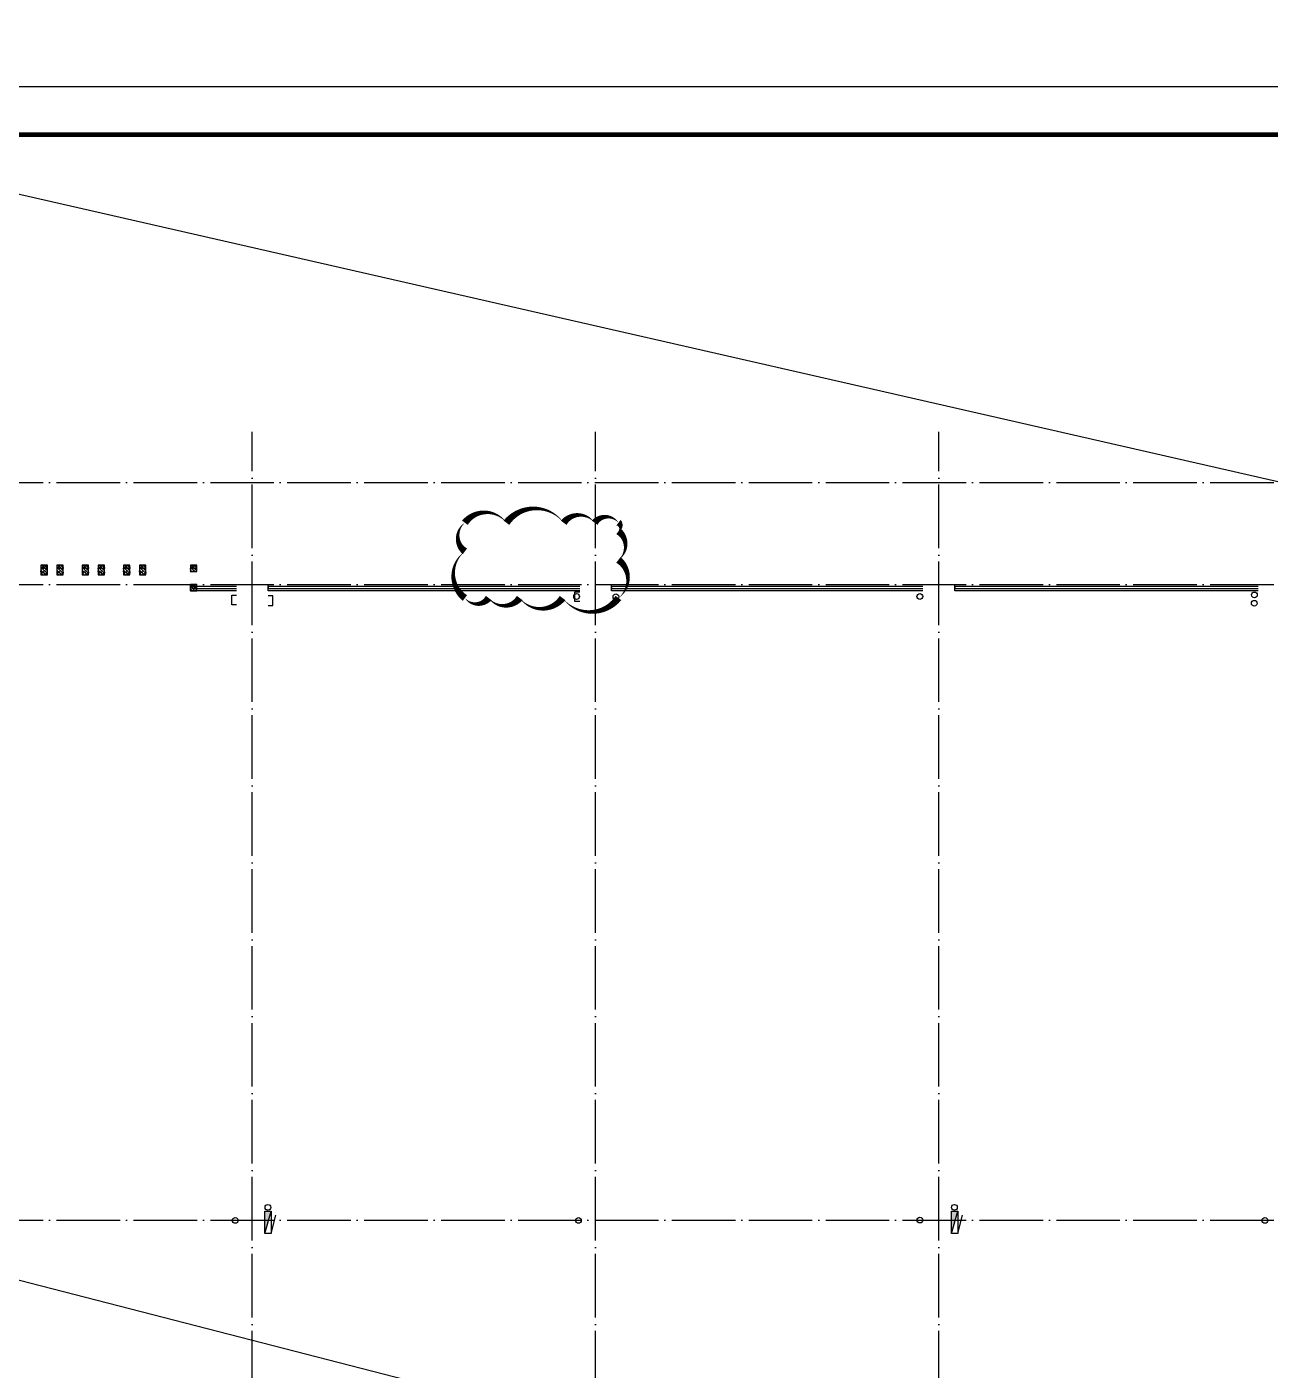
# Model space of a CAD drawing. Extents: x 6843040 to 15500510, y -6507076 to -4940511.
# Drawn here: x 8888130 to 8927249, y -5515223 to -5472962 of the extents above; entities that cross this region are included whole.
import ezdxf

# ---------------------------------------------------------------- set-up
doc = ezdxf.new("R2010")
doc.units = 0
doc.header["$LTSCALE"] = 1000
doc.header["$MEASUREMENT"] = 0
doc.linetypes.add('DOTE', pattern=[2.42, 2, -0.2, 0.02, -0.2])
for name, color, linetype in [('COLUMN', 10, 'Continuous'), ('DOTE', 8, 'DOTE'), ('E_LINE_4', 5, 'Continuous'), ('EQUIP_消火栓', 7, 'Continuous'), ('FLOOR', 9, 'Continuous'), ('plan-1', 40, 'Continuous'), ('PUB_HATCH', 8, 'Continuous'), ('PUB_TITLE', 4, 'Continuous'), ('RAIL', 163, 'Continuous'), ('S_SURFACE', 6, 'Continuous'), ('VPIPE-消防', 1, 'Continuous'), ('VPIPE-雨水', 4, 'Continuous')]:
    doc.layers.add(name, color=color, linetype=linetype)
doc.layers.add('DIM_MODI', color=6, linetype='Continuous', plot=False)

# ---------------------------------------------------------------- blocks, each defined once
blk = doc.blocks.new('6层构造柱0911')
at = {"layer": 'PUB_HATCH'}
h = blk.add_hatch(dxfattribs=at)
h.set_pattern_fill('钢筋混凝土', color=256, scale=25, angle=90, style=0)
h.set_pattern_definition([(134.999998, (-1427425.307, 602044.78), (-44.194175, -44.194172), []), (140, (-1427425.3, 602044.78), (15.68804, 179.315045), [18.75, -206.25]), (85, (-1427425.3, 602044.78), (-188.048035, -34.68783), [15, -165]), (190.4514, (-1427424, 602059.73), (-172.35988, 144.62735), [15.93505, -175.28553]), (136.1842, (-1427475.3, 602044.78), (41.37976, 266.81026), [28.125, -309.375]), (186.6356, (-1427471.86, 602067.02), (-243.52946, 233.66568), [23.90257, -262.92825]), (81.1842, (-1427475.3, 602044.78), (-243.52964, 233.6655), [22.5, -247.5]), (111, (-1427462.8, 602069.78), (100.65473, 149.22676), [18.75, -206.25]), (56, (-1427462.8, 602069.78), (-181.28751, 60.82884), [15, -165]), (161.4514, (-1427454.42, 602082.22), (-80.63262, 210.05566), [15.93505, -175.28553]), (127.499998, (-1427425.307, 602044.78), (-83.223463, 3.039967), [0, -163, 0, -167.5, 0, -165.625]), (97.499998, (-1427425.31, 602044.78), (-98.602926, 65.767388), [0, -95.5, 0, -159.25, 0, -63.125]), (57.499998, (-1427425.31, 601989.03), (5.638722, 133.455609), [0, -62.5, 0, -195, 0, -258.75]), (47.499998, (-1427425.31, 601964.03), (-25.02624, 145.796543), [0, -81.25, 0, -129.5, 0, -183.75])])
edge = h.paths.add_edge_path()
edge.add_line((-1121009, 869426), (-1121209, 869426))
edge.add_line((-1121009, 869426), (-1121009, 869726))
edge.add_line((-1121009, 869726), (-1121209, 869726))
edge.add_line((-1121209, 869726), (-1121209, 869426))
h = blk.add_hatch(dxfattribs=at)
h.set_pattern_fill('钢筋混凝土', color=256, scale=25, angle=90, style=0)
h.set_pattern_definition([(134.999998, (-1426925.307, 602044.78), (-44.194175, -44.194172), []), (140, (-1426925.3, 602044.78), (15.68804, 179.315045), [18.75, -206.25]), (85, (-1426925.3, 602044.78), (-188.048035, -34.68783), [15, -165]), (190.4514, (-1426924, 602059.73), (-172.35988, 144.62735), [15.93505, -175.28553]), (136.1842, (-1426975.3, 602044.78), (41.37976, 266.81026), [28.125, -309.375]), (186.6356, (-1426971.86, 602067.02), (-243.52946, 233.66568), [23.90257, -262.92825]), (81.1842, (-1426975.3, 602044.78), (-243.52964, 233.6655), [22.5, -247.5]), (111, (-1426962.8, 602069.78), (100.65473, 149.22676), [18.75, -206.25]), (56, (-1426962.8, 602069.78), (-181.28751, 60.82884), [15, -165]), (161.4514, (-1426954.42, 602082.22), (-80.63262, 210.05566), [15.93505, -175.28553]), (127.499998, (-1426925.307, 602044.78), (-83.223463, 3.039967), [0, -163, 0, -167.5, 0, -165.625]), (97.499998, (-1426925.31, 602044.78), (-98.602926, 65.767388), [0, -95.5, 0, -159.25, 0, -63.125]), (57.499998, (-1426925.31, 601989.03), (5.638722, 133.455609), [0, -62.5, 0, -195, 0, -258.75]), (47.499998, (-1426925.31, 601964.03), (-25.02624, 145.796543), [0, -81.25, 0, -129.5, 0, -183.75])])
edge = h.paths.add_edge_path()
edge.add_line((-1120509, 869426), (-1120709, 869426))
edge.add_line((-1120509, 869426), (-1120509, 869726))
edge.add_line((-1120509, 869726), (-1120709, 869726))
edge.add_line((-1120709, 869726), (-1120709, 869426))
h = blk.add_hatch(dxfattribs=at)
h.set_pattern_fill('钢筋混凝土', color=256, scale=25, angle=90, style=0)
h.set_pattern_definition([(134.999998, (-1426125.305, 602044.783), (-44.194175, -44.194172), []), (140, (-1426125.3, 602044.78), (15.68804, 179.315045), [18.75, -206.25]), (85, (-1426125.3, 602044.78), (-188.048035, -34.68783), [15, -165]), (190.4514, (-1426124, 602059.73), (-172.35988, 144.62735), [15.93505, -175.28553]), (136.1842, (-1426175.3, 602044.78), (41.37976, 266.81026), [28.125, -309.375]), (186.6356, (-1426171.86, 602067.02), (-243.52946, 233.66568), [23.90257, -262.92825]), (81.1842, (-1426175.3, 602044.78), (-243.52964, 233.6655), [22.5, -247.5]), (111, (-1426162.8, 602069.78), (100.65473, 149.22676), [18.75, -206.25]), (56, (-1426162.8, 602069.78), (-181.28751, 60.82884), [15, -165]), (161.4514, (-1426154.42, 602082.22), (-80.63262, 210.05566), [15.93505, -175.28553]), (127.499998, (-1426125.305, 602044.78), (-83.223463, 3.039967), [0, -163, 0, -167.5, 0, -165.625]), (97.499998, (-1426125.305, 602044.78), (-98.602926, 65.767388), [0, -95.5, 0, -159.25, 0, -63.125]), (57.499998, (-1426125.305, 601989.03), (5.638722, 133.455609), [0, -62.5, 0, -195, 0, -258.75]), (47.499998, (-1426125.3, 601964.03), (-25.02624, 145.796543), [0, -81.25, 0, -129.5, 0, -183.75])])
edge = h.paths.add_edge_path()
edge.add_line((-1119709, 869426), (-1119909, 869426))
edge.add_line((-1119709, 869426), (-1119709, 869726))
edge.add_line((-1119709, 869726), (-1119909, 869726))
edge.add_line((-1119909, 869726), (-1119909, 869426))
h = blk.add_hatch(dxfattribs=at)
h.set_pattern_fill('钢筋混凝土', color=256, scale=25, angle=90, style=0)
h.set_pattern_definition([(134.999998, (-1425625.305, 602044.783), (-44.194175, -44.194172), []), (140, (-1425625.3, 602044.78), (15.68804, 179.315045), [18.75, -206.25]), (85, (-1425625.3, 602044.78), (-188.048035, -34.68783), [15, -165]), (190.4514, (-1425624, 602059.73), (-172.35988, 144.62735), [15.93505, -175.28553]), (136.1842, (-1425675.3, 602044.78), (41.37976, 266.81026), [28.125, -309.375]), (186.6356, (-1425671.86, 602067.02), (-243.52946, 233.66568), [23.90257, -262.92825]), (81.1842, (-1425675.3, 602044.78), (-243.52964, 233.6655), [22.5, -247.5]), (111, (-1425662.8, 602069.78), (100.65473, 149.22676), [18.75, -206.25]), (56, (-1425662.8, 602069.78), (-181.28751, 60.82884), [15, -165]), (161.4514, (-1425654.42, 602082.22), (-80.63262, 210.05566), [15.93505, -175.28553]), (127.499998, (-1425625.305, 602044.78), (-83.223463, 3.039967), [0, -163, 0, -167.5, 0, -165.625]), (97.499998, (-1425625.305, 602044.78), (-98.602926, 65.767388), [0, -95.5, 0, -159.25, 0, -63.125]), (57.499998, (-1425625.305, 601989.03), (5.638722, 133.455609), [0, -62.5, 0, -195, 0, -258.75]), (47.499998, (-1425625.3, 601964.03), (-25.02624, 145.796543), [0, -81.25, 0, -129.5, 0, -183.75])])
edge = h.paths.add_edge_path()
edge.add_line((-1119209, 869426), (-1119409, 869426))
edge.add_line((-1119209, 869426), (-1119209, 869726))
edge.add_line((-1119209, 869726), (-1119409, 869726))
edge.add_line((-1119409, 869726), (-1119409, 869426))
h = blk.add_hatch(dxfattribs=at)
h.set_pattern_fill('钢筋混凝土', color=256, scale=25, angle=90, style=0)
h.set_pattern_definition([(134.999998, (-1424825.305, 602044.783), (-44.194175, -44.194172), []), (140, (-1424825.3, 602044.78), (15.68804, 179.315045), [18.75, -206.25]), (85, (-1424825.3, 602044.78), (-188.048035, -34.68783), [15, -165]), (190.4514, (-1424824, 602059.73), (-172.35988, 144.62735), [15.93505, -175.28553]), (136.1842, (-1424875.3, 602044.78), (41.37976, 266.81026), [28.125, -309.375]), (186.6356, (-1424871.86, 602067.02), (-243.52946, 233.66568), [23.90257, -262.92825]), (81.1842, (-1424875.3, 602044.78), (-243.52964, 233.6655), [22.5, -247.5]), (111, (-1424862.8, 602069.78), (100.65473, 149.22676), [18.75, -206.25]), (56, (-1424862.8, 602069.78), (-181.28751, 60.82884), [15, -165]), (161.4514, (-1424854.42, 602082.22), (-80.63262, 210.05566), [15.93505, -175.28553]), (127.499998, (-1424825.305, 602044.78), (-83.223463, 3.039967), [0, -163, 0, -167.5, 0, -165.625]), (97.499998, (-1424825.305, 602044.78), (-98.602926, 65.767388), [0, -95.5, 0, -159.25, 0, -63.125]), (57.499998, (-1424825.305, 601989.03), (5.638722, 133.455609), [0, -62.5, 0, -195, 0, -258.75]), (47.499998, (-1424825.3, 601964.03), (-25.02624, 145.796543), [0, -81.25, 0, -129.5, 0, -183.75])])
edge = h.paths.add_edge_path()
edge.add_line((-1118409, 869426), (-1118609, 869426))
edge.add_line((-1118409, 869426), (-1118409, 869726))
edge.add_line((-1118409, 869726), (-1118609, 869726))
edge.add_line((-1118609, 869726), (-1118609, 869426))
h = blk.add_hatch(dxfattribs=at)
h.set_pattern_fill('钢筋混凝土', color=256, scale=25, angle=90, style=0)
h.set_pattern_definition([(134.999998, (-1424325.305, 602044.783), (-44.194175, -44.194172), []), (140, (-1424325.3, 602044.78), (15.68804, 179.315045), [18.75, -206.25]), (85, (-1424325.3, 602044.78), (-188.048035, -34.68783), [15, -165]), (190.4514, (-1424324, 602059.73), (-172.35988, 144.62735), [15.93505, -175.28553]), (136.1842, (-1424375.3, 602044.78), (41.37976, 266.81026), [28.125, -309.375]), (186.6356, (-1424371.86, 602067.02), (-243.52946, 233.66568), [23.90257, -262.92825]), (81.1842, (-1424375.3, 602044.78), (-243.52964, 233.6655), [22.5, -247.5]), (111, (-1424362.8, 602069.78), (100.65473, 149.22676), [18.75, -206.25]), (56, (-1424362.8, 602069.78), (-181.28751, 60.82884), [15, -165]), (161.4514, (-1424354.42, 602082.22), (-80.63262, 210.05566), [15.93505, -175.28553]), (127.499998, (-1424325.305, 602044.78), (-83.223463, 3.039967), [0, -163, 0, -167.5, 0, -165.625]), (97.499998, (-1424325.305, 602044.78), (-98.602926, 65.767388), [0, -95.5, 0, -159.25, 0, -63.125]), (57.499998, (-1424325.305, 601989.03), (5.638722, 133.455609), [0, -62.5, 0, -195, 0, -258.75]), (47.499998, (-1424325.3, 601964.03), (-25.02624, 145.796543), [0, -81.25, 0, -129.5, 0, -183.75])])
edge = h.paths.add_edge_path()
edge.add_line((-1117909, 869426), (-1118109, 869426))
edge.add_line((-1117909, 869426), (-1117909, 869726))
edge.add_line((-1117909, 869726), (-1118109, 869726))
edge.add_line((-1118109, 869726), (-1118109, 869426))
h = blk.add_hatch(dxfattribs=at)
h.set_pattern_fill('钢筋混凝土', color=256, scale=25, angle=90, style=0)
h.set_pattern_definition([(134.999998, (-1422725.307, 602044.78), (-44.194175, -44.194172), []), (140, (-1422725.3, 602044.78), (15.68804, 179.315045), [18.75, -206.25]), (85, (-1422725.3, 602044.78), (-188.048035, -34.68783), [15, -165]), (190.4514, (-1422724, 602059.73), (-172.35988, 144.62735), [15.93505, -175.28553]), (136.1842, (-1422775.3, 602044.78), (41.37976, 266.81026), [28.125, -309.375]), (186.6356, (-1422771.86, 602067.02), (-243.52946, 233.66568), [23.90257, -262.92825]), (81.1842, (-1422775.3, 602044.78), (-243.52964, 233.6655), [22.5, -247.5]), (111, (-1422762.8, 602069.78), (100.65473, 149.22676), [18.75, -206.25]), (56, (-1422762.8, 602069.78), (-181.28751, 60.82884), [15, -165]), (161.4514, (-1422754.42, 602082.22), (-80.63262, 210.05566), [15.93505, -175.28553]), (127.499998, (-1422725.307, 602044.78), (-83.223463, 3.039967), [0, -163, 0, -167.5, 0, -165.625]), (97.499998, (-1422725.31, 602044.78), (-98.602926, 65.767388), [0, -95.5, 0, -159.25, 0, -63.125]), (57.499998, (-1422725.31, 601989.03), (5.638722, 133.455609), [0, -62.5, 0, -195, 0, -258.75]), (47.499998, (-1422725.31, 601964.03), (-25.02624, 145.796543), [0, -81.25, 0, -129.5, 0, -183.75])])
edge = h.paths.add_edge_path()
edge.add_line((-1116309, 869526), (-1116509, 869526))
edge.add_line((-1116309, 869526), (-1116309, 869726))
edge.add_line((-1116309, 869726), (-1116509, 869726))
edge.add_line((-1116509, 869726), (-1116509, 869526))
h = blk.add_hatch(dxfattribs=at)
h.set_pattern_fill('钢筋混凝土', color=256, scale=25, angle=90, style=0)
h.set_pattern_definition([(134.999998, (-1422725.307, 601444.78), (-44.194175, -44.194172), []), (140, (-1422725.3, 601444.78), (15.68804, 179.315045), [18.75, -206.25]), (85, (-1422725.3, 601444.78), (-188.048035, -34.68783), [15, -165]), (190.4514, (-1422724, 601459.73), (-172.35988, 144.62735), [15.93505, -175.28553]), (136.1842, (-1422775.3, 601444.78), (41.37976, 266.81026), [28.125, -309.375]), (186.6356, (-1422771.86, 601467.02), (-243.52946, 233.66568), [23.90257, -262.92825]), (81.1842, (-1422775.3, 601444.78), (-243.52964, 233.6655), [22.5, -247.5]), (111, (-1422762.8, 601469.78), (100.65473, 149.22676), [18.75, -206.25]), (56, (-1422762.8, 601469.78), (-181.28751, 60.82884), [15, -165]), (161.4514, (-1422754.42, 601482.22), (-80.63262, 210.05566), [15.93505, -175.28553]), (127.499998, (-1422725.307, 601444.78), (-83.223463, 3.039967), [0, -163, 0, -167.5, 0, -165.625]), (97.499998, (-1422725.31, 601444.78), (-98.602926, 65.767388), [0, -95.5, 0, -159.25, 0, -63.125]), (57.499998, (-1422725.31, 601389.03), (5.638722, 133.455609), [0, -62.5, 0, -195, 0, -258.75]), (47.499998, (-1422725.31, 601364.03), (-25.02624, 145.796543), [0, -81.25, 0, -129.5, 0, -183.75])])
edge = h.paths.add_edge_path()
edge.add_line((-1116309, 868926), (-1116509, 868926))
edge.add_line((-1116309, 868926), (-1116309, 869126))
edge.add_line((-1116309, 869126), (-1116509, 869126))
edge.add_line((-1116509, 869126), (-1116509, 868926))
at = {"layer": 'COLUMN'}
for points in [[(-1121209, 869426), (-1121009, 869426), (-1121009, 869726), (-1121209, 869726)], [(-1120709, 869426), (-1120509, 869426), (-1120509, 869726), (-1120709, 869726)], [(-1119909, 869426), (-1119709, 869426), (-1119709, 869726), (-1119909, 869726)], [(-1119409, 869426), (-1119209, 869426), (-1119209, 869726), (-1119409, 869726)], [(-1118609, 869426), (-1118409, 869426), (-1118409, 869726), (-1118609, 869726)], [(-1118109, 869426), (-1117909, 869426), (-1117909, 869726), (-1118109, 869726)], [(-1116509, 869526), (-1116309, 869526), (-1116309, 869726), (-1116509, 869726)], [(-1116509, 868926), (-1116309, 868926), (-1116309, 869126), (-1116509, 869126)]]:
    blk.add_lwpolyline(points, close=True, dxfattribs=at)
blk = doc.blocks.new('$TWTSYS$00000508')
for p, q in [((-0.5, 0.5), (0.324, 1.224)), ((-0.5, 0.5), (-0.5, -0.5)), ((-0.5, -0.5), (0.5, 0.5)), ((0.5, 0.5), (-0.5, 0.5)), ((0.5, -0.5), (0.5, 0.5)), ((-0.5, -0.5), (0.5, -0.5))]:
    blk.add_line(p, q)
blk.add_solid([(0.5, -0.5), (0.5, 0.5), (-0.5, -0.5)])
blk = doc.blocks.new('六层排水消防0922')
at = {"layer": 'VPIPE-消防'}
for centre in [(8895715, -5510101), (8917315, -5510101)]:
    blk.add_circle(centre, 90, dxfattribs=at)
at = {"layer": 'VPIPE-雨水'}
for centre in [(8905427, -5490884), (8906663, -5490891), (8916227, -5490884), (8926754, -5490835), (8926751, -5491096), (8894686, -5510511), (8905486, -5510511), (8916230, -5510503), (8927086, -5510511)]:
    blk.add_circle(centre, 90, dxfattribs=at)
at = {"layer": 'EQUIP_消火栓', "xscale": 700, "yscale": -200, "zscale": 700, "rotation": 90.00000500895635}
for p in [(8895720, -5510573), (8917320, -5510573)]:
    blk.add_blockref('$TWTSYS$00000508', p, dxfattribs=at)

msp = doc.modelspace()

# ---------------------------------------------------------------- linework, layer by layer
at = {"layer": 'DIM_MODI'}
msp.add_lwpolyline([(8942178.7, -5526373.4), (7717926.7, -5211216.4), (8942097.1, -5490601.1)], dxfattribs=at)
at = {"layer": 'DIM_MODI', "color": 2}
msp.add_lwpolyline([(8901912.1, -5488563.2, 0, 225, 0.5), (8901912.1, -5489463.2, 0, 225, 0.5), (8901912.1, -5490930.9, 0, 225, 0.5), (8902662.1, -5490930.9, 0, 225, 0.5), (8903637.1, -5490930.9, 0, 225, 0.5), (8904987.1, -5490930.9, 0, 225, 0.5), (8906744.1, -5490930.9, 0, 225, 0.5), (8906744.1, -5489730.9, 0, 225, 0.5), (8906744.1, -5488830.9, 0, 225, 0.5), (8906744.1, -5488563.2, 0, 225, 0.5), (8905994.1, -5488563.2, 0, 225, 0.5), (8905019.1, -5488563.2, 0, 225, 0.5), (8903219.1, -5488563.2, 0, 225, 0.5)], format="xyseb", close=True, dxfattribs=at)
at = {"layer": 'DOTE'}
for p, q in [((8895224.1, -5554702), (8895224.1, -5485702.5)), ((8906024.1, -5554702), (8906024.1, -5485702.5)), ((8916824.1, -5554702), (8916824.1, -5485702.5)), ((8872124.1, -5487302), (9004224.1, -5487302)), ((8872124.1, -5490502), (9004224.1, -5490502)), ((8872124.1, -5510502), (9004224.1, -5510502))]:
    msp.add_line(p, q, dxfattribs=at)
at = {"layer": 'FLOOR'}
for points in [[(8894724.1, -5490702), (8893274.1, -5490702), (8893274.1, -5490502)], [(8905524.1, -5490702), (8895724.1, -5490702.5), (8895724.1, -5490502.5)], [(8916324.1, -5490702), (8906524.1, -5490702), (8906524.1, -5490502)], [(8926874.5, -5490702), (8917324.1, -5490702), (8917324.1, -5490502)]]:
    msp.add_lwpolyline(points, dxfattribs=at)
at = {"layer": 'PUB_TITLE'}
msp.add_lwpolyline([(8850254.4, -5601001.4), (9028604.4, -5601001.4), (9028604.4, -5474851.4), (8850254.4, -5474851.4)], close=True, dxfattribs=at)
at = {"layer": 'PUB_TITLE', "const_width": 150}
msp.add_lwpolyline([(8854004.4, -5599501.4), (9027104.4, -5599501.4), (9027104.4, -5476351.4), (8854004.4, -5476351.4)], close=True, dxfattribs=at)
at = {"layer": 'RAIL'}
for points in [[(8894724.1, -5490572), (8893344.1, -5490572), (8893344.1, -5490632), (8894724.1, -5490632)], [(8905524.1, -5490572), (8895724.1, -5490572.5), (8895724.1, -5490632.5), (8905524.1, -5490632)], [(8916324.1, -5490572), (8906524.1, -5490572), (8906524.1, -5490632), (8916324.1, -5490632)], [(8926874.5, -5490572), (8917324.1, -5490572), (8917324.1, -5490632), (8926874.5, -5490632)]]:
    msp.add_lwpolyline(points, dxfattribs=at)
at = {"layer": 'S_SURFACE'}
for points in [[(8894724.1, -5491143.2), (8894574.1, -5491143.2), (8894574.1, -5490843.2), (8894724.1, -5490843.2)], [(8895724.1, -5491165.3), (8895874.1, -5491165.3), (8895874.1, -5490865.3), (8895724.1, -5490865.3)], [(8905524.1, -5491039.2), (8905374.1, -5491039.2), (8905374.1, -5490739.2), (8905524.1, -5490739.2)]]:
    msp.add_lwpolyline(points, dxfattribs=at)

# ---------------------------------------------------------------- block references
at = {"layer": 'E_LINE_4'}
msp.add_blockref('6层构造柱0911', (10009783.1, -6359627.9), dxfattribs=at)
at = {"layer": 'plan-1'}
msp.add_blockref('六层排水消防0922', (0, 0), dxfattribs=at)

doc.saveas('drawing.dxf')
